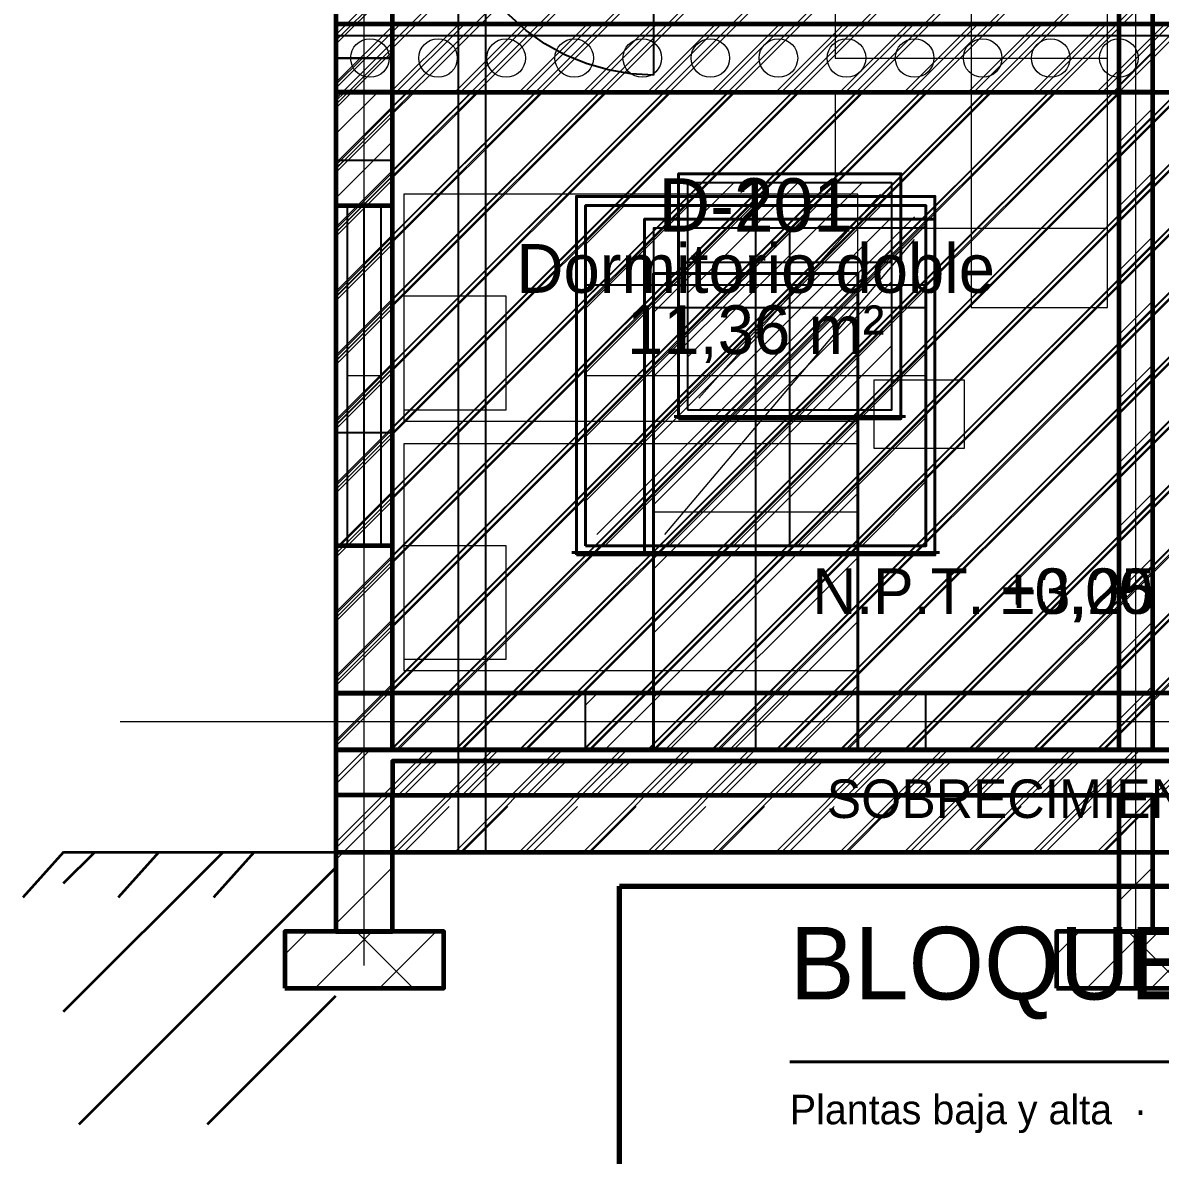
# Model space of a CAD drawing. Header units: metres. Extents: x -8 to 108, y -41 to 108.
# Drawn here: x -1.38 to 3.63, y -1.79 to 3.21 of the extents above; entities that cross this region are included whole.
import ezdxf
from ezdxf.enums import TextEntityAlignment as Align

# ---------------------------------------------------------------- set-up
doc = ezdxf.new("R2010")
doc.units = ezdxf.units.M
for name, color, linetype, lineweight in [('carpinteria', 7, 'CONTINUOUS', 25), ('eje', 7, 'CONTINUOUS', 13), ('fondo', 7, 'CONTINUOUS', 5), ('hatch', 7, 'CONTINUOUS', 9), ('hatch-2', 7, 'CONTINUOUS', 9), ('hormigon', 7, 'CONTINUOUS', 30), ('marco', 7, 'CONTINUOUS', 70), ('marco-fino', 7, 'CONTINUOUS', 25), ('marco-medio', 7, 'CONTINUOUS', 40), ('mobiliario', 7, 'CONTINUOUS', 18), ('muro-corte', 7, 'CONTINUOUS', 60), ('muro-fill', 7, 'CONTINUOUS', 25), ('muro-visto', 7, 'CONTINUOUS', 35), ('sombra', 7, 'CONTINUOUS', 5), ('tabique-fill', 7, 'CONTINUOUS', 30), ('terreno', 7, 'CONTINUOUS', 35), ('texto', 7, 'CONTINUOUS', 5), ('texto-suave', 7, 'CONTINUOUS', 5), ('vidrio', 7, 'CONTINUOUS', 18)]:
    doc.layers.add(name, color=color, linetype=linetype, lineweight=lineweight)

msp = doc.modelspace()

# ---------------------------------------------------------------- linework, layer by layer
at = {"layer": 'carpinteria'}
for p, q in [((0.54, -0.45), (0.54, 6.9)), ((0.54, -0.45), (0.54, 6.9)), ((0.54, -0.45), (0.54, 6.9)), ((0.54, -0.45), (0.54, 6.9)), ((0.66, -0.45), (0.66, 6.9)), ((0.66, -0.45), (0.66, 6.9)), ((0.66, -0.45), (0.66, 6.9)), ((0.66, -0.45), (0.66, 6.9)), ((1.4, 3.875), (1.4, 2.975)), ((1.4, 3.875), (1.4, 2.975)), ((0, 1.4), (0, 2.6)), ((0, 2.6), (0.25, 2.6)), ((0, 1.4), (0, 2.6)), ((0, 2.6), (0.25, 2.6)), ((0.25, 1.4), (0.25, 2.6)), ((0.25, 1.4), (0.25, 2.6)), ((0.05, 2.4), (0.2, 2.4)), ((0.125, 0.9), (0.125, 2.4)), ((1.12, 2.4), (2.58, 2.4)), ((1.85, 0.9), (1.85, 2.4)), ((1.85, 0.9), (1.85, 2.4)), ((1.85, 0.9), (1.85, 2.4)), ((2, 0.9), (2, 2.3)), ((1.55, 2.15), (2.45, 2.15)), ((1.42, 2.1), (2.28, 2.1)), ((1.42, 2.1), (2.28, 2.1)), ((1.85, 0), (1.85, 2.1)), ((1.85, 0), (1.85, 2.1)), ((1.1, 2.05), (2.6, 2.05)), ((1.1, 2.05), (2.6, 2.05)), ((1.4, 1.95), (2.6, 1.95)), ((0, 1.4), (0.25, 1.4)), ((0, 1.4), (0.25, 1.4)), ((0.05, 0.9), (0.2, 0.9)), ((1.12, 0.9), (2.58, 0.9)), ((1.1, 0.25), (2.6, 0.25)), ((1.1, 0), (1.1, 0.25)), ((1.1, 0.25), (2.6, 0.25)), ((1.1, 0), (1.1, 0.25)), ((2.6, 0), (2.6, 0.25)), ((2.6, 0), (2.6, 0.25)), ((1.1, 0), (2.6, 0)), ((1.1, 0), (2.6, 0)), ((1.42, 0), (2.28, 0)), ((1.42, 0), (2.28, 0))]:
    msp.add_line(p, q, dxfattribs=at)
msp.add_lwpolyline([(1.4, 2.975), (1.2992, 2.9807), (1.1997, 2.9976), (1.1027, 3.0255), (1.0095, 3.0641), (0.9212, 3.1129), (0.8389, 3.1714), (0.7636, 3.2386), (0.6964, 3.3139), (0.6379, 3.3962), (0.5891, 3.4845), (0.5505, 3.5777), (0.5226, 3.6747), (0.5057, 3.7742), (0.5, 3.875)], dxfattribs=at)
msp.add_lwpolyline([(1.4, 2.975), (1.2992, 2.9807), (1.1997, 2.9976), (1.1027, 3.0255), (1.0095, 3.0641), (0.9212, 3.1129), (0.8389, 3.1714), (0.7636, 3.2386), (0.6964, 3.3139), (0.6379, 3.3962), (0.5891, 3.4845), (0.5505, 3.5777), (0.5226, 3.6747), (0.5057, 3.7742), (0.5, 3.875)], dxfattribs=at)
for points in [[(1.55, 1.5), (2.45, 1.5), (2.45, 2.5), (1.55, 2.5)], [(0.05, 0.9), (0.2, 0.9), (0.2, 2.4), (0.05, 2.4)], [(1.1, 0.9), (2.6, 0.9), (2.6, 2.4), (1.1, 2.4)], [(1.1, 0.9), (2.6, 0.9), (2.6, 2.4), (1.1, 2.4)], [(1.4, 0.9), (2.6, 0.9), (2.6, 2.3), (1.4, 2.3)]]:
    msp.add_lwpolyline(points, close=True, dxfattribs=at)
at = {"layer": 'eje'}
for p, q in [((0.125, -0.95), (0.125, 10.55)), ((0.125, -0.95), (0.125, 10.55)), ((3.525, -0.95), (3.525, 10.55)), ((3.525, -0.95), (3.525, 10.55)), ((-0.95, 0.125), (24.95, 0.125)), ((-0.95, 0.125), (24.95, 0.125))]:
    msp.add_line(p, q, dxfattribs=at)
at = {"layer": 'fondo'}
for points in [[(0, 1.4), (0.25, 1.4), (0.25, 2.6), (0, 2.6)], [(0, 1.4), (0.25, 1.4), (0.25, 2.6), (0, 2.6)], [(1.55, 1.5), (2.45, 1.5), (2.45, 2.5), (1.55, 2.5)], [(1.1, 0.9), (2.6, 0.9), (2.6, 2.4), (1.1, 2.4)], [(1.1, 0.9), (2.6, 0.9), (2.6, 2.4), (1.1, 2.4)], [(1.1, 0.9), (2.6, 0.9), (2.6, 2.4), (1.1, 2.4)], [(1.4, 0.9), (2.6, 0.9), (2.6, 2.3), (1.4, 2.3)], [(1.4, 0), (2.3, 0), (2.3, 2.1), (1.4, 2.1)], [(1.4, 0), (2.3, 0), (2.3, 2.1), (1.4, 2.1)], [(1.1, 0), (2.6, 0), (2.6, 0.25), (1.1, 0.25)], [(1.1, 0), (2.6, 0), (2.6, 0.25), (1.1, 0.25)]]:
    msp.add_lwpolyline(points, close=True, dxfattribs=at)
at = {"layer": 'hatch'}
for p, q in [((0, 0.0416), (6.4584, 6.5)), ((0, 0.3245), (6.1755, 6.5)), ((0, 0.6073), (5.8927, 6.5)), ((0, 0.8902), (5.6098, 6.5)), ((0, 1.173), (5.327, 6.5)), ((0, 1.4558), (5.0442, 6.5)), ((0, 1.7387), (4.7613, 6.5)), ((0, 2.0215), (4.4785, 6.5)), ((0, 2.3044), (4.1956, 6.5)), ((0, 2.5872), (3.9128, 6.5)), ((0, 2.8701), (3.6299, 6.5)), ((0, 3.1529), (3.3471, 6.5)), ((0, 0.0416), (6.4584, 6.5)), ((0, 0.3245), (6.1755, 6.5)), ((0, 0.6073), (5.8927, 6.5)), ((0, 0.8902), (5.6098, 6.5)), ((0, 1.173), (5.327, 6.5)), ((0, 1.4558), (5.0442, 6.5)), ((0, 1.7387), (4.7613, 6.5)), ((0, 2.0215), (4.4785, 6.5)), ((0, 2.3044), (4.1956, 6.5)), ((0, 2.5872), (3.9128, 6.5)), ((0, 2.8701), (3.6299, 6.5)), ((0, 3.1529), (3.3471, 6.5)), ((0, 0.0167), (6.4833, 6.5)), ((0, 0.2995), (6.2005, 6.5)), ((0, 0.5823), (5.9177, 6.5)), ((0, 0.8652), (5.6348, 6.5)), ((0, 1.148), (5.352, 6.5)), ((0, 1.4309), (5.0691, 6.5)), ((0, 1.7137), (4.7863, 6.5)), ((0, 1.9966), (4.5034, 6.5)), ((0, 2.2794), (4.2206, 6.5)), ((0, 2.5622), (3.9378, 6.5)), ((0, 2.8451), (3.6549, 6.5)), ((0, 3.1279), (3.3721, 6.5)), ((0, 0.0167), (6.4833, 6.5)), ((0, 0.2995), (6.2005, 6.5)), ((0, 0.5823), (5.9177, 6.5)), ((0, 0.8652), (5.6348, 6.5)), ((0, 1.148), (5.352, 6.5)), ((0, 1.4309), (5.0691, 6.5)), ((0, 1.7137), (4.7863, 6.5)), ((0, 1.9966), (4.5034, 6.5)), ((0, 2.2794), (4.2206, 6.5)), ((0, 2.5622), (3.9378, 6.5)), ((0, 2.8451), (3.6549, 6.5)), ((0, 3.1279), (3.3721, 6.5)), ((0.2412, 0), (6.7412, 6.5)), ((0.2412, 0), (6.7412, 6.5)), ((0.2662, 0), (6.7662, 6.5)), ((0.2662, 0), (6.7662, 6.5)), ((0.5241, 0), (7.0241, 6.5)), ((0.5241, 0), (7.0241, 6.5)), ((0.549, 0), (7.049, 6.5)), ((0.549, 0), (7.049, 6.5)), ((0.8069, 0), (7.3069, 6.5)), ((0.8069, 0), (7.3069, 6.5)), ((0.8319, 0), (7.3319, 6.5)), ((0.8319, 0), (7.3319, 6.5)), ((1.0897, 0), (7.5897, 6.5)), ((1.0897, 0), (7.5897, 6.5)), ((1.1147, 0), (7.6147, 6.5)), ((1.1147, 0), (7.6147, 6.5)), ((1.3726, 0), (7.8726, 6.5)), ((1.3726, 0), (7.8726, 6.5)), ((1.3976, 0), (7.8976, 6.5)), ((1.3976, 0), (7.8976, 6.5)), ((1.6554, 0), (8.1554, 6.5)), ((1.6554, 0), (8.1554, 6.5)), ((1.6804, 0), (8.1804, 6.5)), ((1.6804, 0), (8.1804, 6.5)), ((1.9383, 0), (8.4383, 6.5)), ((1.9383, 0), (8.4383, 6.5)), ((1.9632, 0), (8.4632, 6.5)), ((1.9632, 0), (8.4632, 6.5)), ((2.2211, 0), (8.7211, 6.5)), ((2.2211, 0), (8.7211, 6.5)), ((2.2461, 0), (8.7461, 6.5)), ((2.2461, 0), (8.7461, 6.5)), ((2.504, 0), (9.004, 6.5)), ((2.504, 0), (9.004, 6.5)), ((2.5289, 0), (9.0289, 6.5)), ((2.5289, 0), (9.0289, 6.5)), ((2.7868, 0), (9.2868, 6.5)), ((2.7868, 0), (9.2868, 6.5)), ((2.8118, 0), (9.3118, 6.5)), ((2.8118, 0), (9.3118, 6.5)), ((3.0696, 0), (9.5696, 6.5)), ((3.0696, 0), (9.5696, 6.5)), ((3.0946, 0), (9.5946, 6.5)), ((3.0946, 0), (9.5946, 6.5)), ((3.3525, 0), (9.8525, 6.5)), ((3.3525, 0), (9.8525, 6.5)), ((3.3775, 0), (9.6, 6.2225)), ((3.3775, 0), (9.6, 6.2225)), ((0, 3.1113), (0.25, 3.3613)), ((0, 3.1113), (0.25, 3.3613)), ((0, 2.9167), (0.2833, 3.2)), ((0, 3.1995), (0.0005, 3.2)), ((0, 2.9416), (0.2584, 3.2)), ((0.2412, 2.9), (0.5412, 3.2)), ((0.2662, 2.9), (0.5662, 3.2)), ((0.5241, 2.9), (0.8241, 3.2)), ((0.549, 2.9), (0.849, 3.2)), ((0.8069, 2.9), (1.1069, 3.2)), ((0.8319, 2.9), (1.1319, 3.2)), ((1.0897, 2.9), (1.3897, 3.2)), ((1.1147, 2.9), (1.4147, 3.2)), ((1.3726, 2.9), (1.6726, 3.2)), ((1.3976, 2.9), (1.6976, 3.2)), ((1.6554, 2.9), (1.9554, 3.2)), ((1.6804, 2.9), (1.9804, 3.2)), ((1.9383, 2.9), (2.2383, 3.2)), ((1.9632, 2.9), (2.2632, 3.2)), ((2.2211, 2.9), (2.5211, 3.2)), ((2.2461, 2.9), (2.5461, 3.2)), ((2.504, 2.9), (2.804, 3.2)), ((2.5289, 2.9), (2.8289, 3.2)), ((2.7868, 2.9), (3.0868, 3.2)), ((2.8118, 2.9), (3.1118, 3.2)), ((3.0696, 2.9), (3.3696, 3.2)), ((3.0946, 2.9), (3.3946, 3.2)), ((3.3525, 2.9), (3.6525, 3.2)), ((3.3775, 2.9), (3.6775, 3.2)), ((0, 2.8284), (0.25, 3.0784)), ((0, 2.8284), (0.25, 3.0784)), ((3.45, 2.9284), (3.6, 3.0784)), ((3.45, 2.9284), (3.6, 3.0784)), ((0, 2.9328), (0.1172, 3.05)), ((0, 2.8613), (0.0387, 2.9)), ((0, 2.7157), (0.1843, 2.9)), ((0, 2.8613), (0.0387, 2.9)), ((0.25, 0.0049), (3.1451, 2.9)), ((0.25, 0.2877), (2.8623, 2.9)), ((0.25, 0.5706), (2.5794, 2.9)), ((0.25, 0.8534), (2.2966, 2.9)), ((0.25, 1.1362), (2.0138, 2.9)), ((0.25, 1.4191), (1.7309, 2.9)), ((0.25, 1.7019), (1.4481, 2.9)), ((0.25, 1.9848), (1.1652, 2.9)), ((0.25, 2.2676), (0.8824, 2.9)), ((0.25, 2.5505), (0.5995, 2.9)), ((0.25, 2.8333), (0.3167, 2.9)), ((0.25, 0.2588), (2.8912, 2.9)), ((0.25, 0.5416), (2.6084, 2.9)), ((0.25, 0.8245), (2.3255, 2.9)), ((0.25, 1.1073), (2.0427, 2.9)), ((0.25, 1.3902), (1.7598, 2.9)), ((0.25, 1.673), (1.477, 2.9)), ((0.25, 1.9558), (1.1942, 2.9)), ((0.25, 2.2387), (0.9113, 2.9)), ((0.25, 2.5215), (0.6285, 2.9)), ((0.25, 2.8044), (0.3456, 2.9)), ((0.2741, 0), (3.1741, 2.9)), ((0.528, 0), (3.428, 2.9)), ((0.5569, 0), (3.4569, 2.9)), ((0.8108, 0), (3.7108, 2.9)), ((0.8397, 0), (3.7397, 2.9)), ((1.0937, 0), (3.9937, 2.9)), ((1.1226, 0), (4.0226, 2.9)), ((1.3765, 0), (4.2765, 2.9)), ((1.4054, 0), (4.3054, 2.9)), ((1.6593, 0), (4.5593, 2.9)), ((1.6883, 0), (4.5883, 2.9)), ((1.9422, 0), (4.8422, 2.9)), ((1.9711, 0), (4.8711, 2.9)), ((2.225, 0), (5.125, 2.9)), ((2.254, 0), (5.154, 2.9)), ((2.5079, 0), (5.4079, 2.9)), ((2.5368, 0), (5.4368, 2.9)), ((2.7907, 0), (5.6907, 2.9)), ((2.8196, 0), (5.7196, 2.9)), ((3.0735, 0), (5.9735, 2.9)), ((3.1025, 0), (6.0025, 2.9)), ((3.3564, 0), (6.2564, 2.9)), ((3.3853, 0), (6.2853, 2.9)), ((0, 2.5784), (0.25, 2.8284)), ((0, 2.5784), (0.25, 2.8284)), ((3.45, 2.6784), (3.6, 2.8284)), ((0, 2.5456), (0.25, 2.7956)), ((0, 2.5456), (0.25, 2.7956)), ((3.45, 2.6456), (3.6, 2.7956)), ((3.45, 2.6456), (3.6, 2.7956)), ((0, 2.4328), (0.25, 2.6828)), ((0, 2.5642), (0.0358, 2.6)), ((0, 2.5642), (0.0358, 2.6)), ((0, 2.2956), (0.25, 2.5456)), ((0, 2.2956), (0.25, 2.5456)), ((0, 2.2814), (0.25, 2.5314)), ((0, 2.2814), (0.25, 2.5314)), ((0, 2.2627), (0.25, 2.5127)), ((0, 2.2627), (0.25, 2.5127)), ((3.45, 2.3956), (3.6, 2.5456)), ((3.45, 2.3627), (3.6, 2.5127)), ((3.45, 2.3627), (3.6, 2.5127)), ((1.55, 1.7314), (2.3186, 2.5)), ((1.55, 2.0142), (2.0358, 2.5)), ((1.55, 2.2971), (1.7529, 2.5)), ((1.1, 1.0971), (2.4029, 2.4)), ((1.1, 1.3799), (2.1201, 2.4)), ((1.1, 1.6627), (1.8373, 2.4)), ((1.1, 1.9456), (1.5544, 2.4)), ((1.1, 2.2284), (1.2716, 2.4)), ((1.1, 1.0971), (2.4029, 2.4)), ((1.1, 1.3799), (2.1201, 2.4)), ((1.1, 1.6627), (1.8373, 2.4)), ((1.1, 1.9456), (1.5544, 2.4)), ((1.1, 2.2284), (1.2716, 2.4)), ((1.1, 1.0971), (2.4029, 2.4)), ((1.1, 1.3799), (2.1201, 2.4)), ((1.1, 1.6627), (1.8373, 2.4)), ((1.1, 1.9456), (1.5544, 2.4)), ((1.1, 2.2284), (1.2716, 2.4)), ((1.1858, 0.9), (2.6, 2.3142)), ((1.1858, 0.9), (2.6, 2.3142)), ((1.1858, 0.9), (2.6, 2.3142)), ((1.6015, 1.5), (2.45, 2.3485)), ((0, 2.0127), (0.25, 2.2627)), ((0, 2.0127), (0.25, 2.2627)), ((1.4, 1.1142), (2.5858, 2.3)), ((1.4, 1.3971), (2.3029, 2.3)), ((1.4, 1.6799), (2.0201, 2.3)), ((1.4, 1.9627), (1.7373, 2.3)), ((1.4, 2.2456), (1.4544, 2.3)), ((3.45, 2.1127), (3.6, 2.2627)), ((0, 1.9985), (0.25, 2.2485)), ((0, 1.9985), (0.25, 2.2485)), ((0, 1.9799), (0.25, 2.2299)), ((0, 1.9799), (0.25, 2.2299)), ((3.45, 2.0799), (3.6, 2.2299)), ((3.45, 2.0799), (3.6, 2.2299)), ((1.4, 1.3627), (2.1373, 2.1)), ((1.4, 1.6456), (1.8544, 2.1)), ((1.4, 1.9284), (1.5716, 2.1)), ((1.4, 1.3627), (2.1373, 2.1)), ((1.4, 1.6456), (1.8544, 2.1)), ((1.4, 1.9284), (1.5716, 2.1)), ((1.8843, 1.5), (2.45, 2.0657)), ((1.4686, 0.9), (2.6, 2.0314)), ((1.4686, 0.9), (2.6, 2.0314)), ((1.4686, 0.9), (2.6, 2.0314)), ((1.4686, 0.9), (2.6, 2.0314)), ((0, 1.7299), (0.25, 1.9799)), ((0, 1.7299), (0.25, 1.9799)), ((0, 1.7157), (0.25, 1.9657)), ((0, 1.7157), (0.25, 1.9657)), ((1.4, 1.0799), (2.3, 1.9799)), ((1.4, 1.0799), (2.3, 1.9799)), ((3.45, 1.8299), (3.6, 1.9799)), ((0, 1.6971), (0.25, 1.9471)), ((0, 1.6971), (0.25, 1.9471)), ((3.45, 1.7971), (3.6, 1.9471)), ((3.45, 1.7971), (3.6, 1.9471)), ((2.1672, 1.5), (2.45, 1.7828)), ((1.7515, 0.9), (2.6, 1.7485)), ((1.7515, 0.9), (2.6, 1.7485)), ((1.7515, 0.9), (2.6, 1.7485)), ((1.7515, 0.9), (2.6, 1.7485)), ((0, 1.4471), (0.25, 1.6971)), ((0, 1.4471), (0.25, 1.6971)), ((0, 1.4328), (0.25, 1.6828)), ((0, 1.4328), (0.25, 1.6828)), ((0, 1.4142), (0.25, 1.6642)), ((0, 1.4142), (0.25, 1.6642)), ((1.4, 0.7971), (2.3, 1.6971)), ((1.4, 0.7971), (2.3, 1.6971)), ((3.45, 1.5471), (3.6, 1.6971)), ((3.45, 1.5142), (3.6, 1.6642)), ((3.45, 1.5142), (3.6, 1.6642)), ((2.0343, 0.9), (2.6, 1.4657)), ((2.0343, 0.9), (2.6, 1.4657)), ((2.0343, 0.9), (2.6, 1.4657)), ((2.0343, 0.9), (2.6, 1.4657)), ((0, 1.1642), (0.25, 1.4142)), ((0, 1.1642), (0.25, 1.4142)), ((1.4, 0.5142), (2.3, 1.4142)), ((1.4, 0.5142), (2.3, 1.4142)), ((3.45, 1.2642), (3.6, 1.4142)), ((0, 1.1314), (0.25, 1.3814)), ((0, 1.1314), (0.25, 1.3814)), ((3.45, 1.2314), (3.6, 1.3814)), ((3.45, 1.2314), (3.6, 1.3814)), ((2.3172, 0.9), (2.6, 1.1828)), ((2.3172, 0.9), (2.6, 1.1828)), ((2.3172, 0.9), (2.6, 1.1828)), ((2.3172, 0.9), (2.6, 1.1828)), ((0, 0.8814), (0.25, 1.1314)), ((0, 0.8814), (0.25, 1.1314)), ((1.4, 0.2314), (2.3, 1.1314)), ((1.4, 0.2314), (2.3, 1.1314)), ((3.45, 0.9814), (3.6, 1.1314)), ((0, 0.8485), (0.25, 1.0985)), ((0, 0.8485), (0.25, 1.0985)), ((3.45, 0.9485), (3.6, 1.0985)), ((3.45, 0.9485), (3.6, 1.0985)), ((0, 0.8814), (0.0186, 0.9)), ((0, 0.5985), (0.25, 0.8485)), ((0, 0.5985), (0.25, 0.8485)), ((0, 0.5985), (0.25, 0.8485)), ((0, 0.5657), (0.25, 0.8157)), ((0, 0.5657), (0.25, 0.8157)), ((1.4515, 0), (2.3, 0.8485)), ((1.4515, 0), (2.3, 0.8485)), ((3.45, 0.6985), (3.6, 0.8485)), ((3.45, 0.6657), (3.6, 0.8157)), ((3.45, 0.6657), (3.6, 0.8157)), ((0, 0.3157), (0.25, 0.5657)), ((0, 0.3157), (0.25, 0.5657)), ((0, 0.3157), (0.25, 0.5657)), ((1.7343, 0), (2.3, 0.5657)), ((1.7343, 0), (2.3, 0.5657)), ((3.45, 0.4157), (3.6, 0.5657)), ((0, 0.2828), (0.25, 0.5328)), ((0, 0.2828), (0.25, 0.5328)), ((3.45, 0.3828), (3.6, 0.5328)), ((3.45, 0.3828), (3.6, 0.5328)), ((0, 0.0328), (0.25, 0.2828)), ((0, 0.0328), (0.25, 0.2828)), ((0, 0.0328), (0.25, 0.2828)), ((2.0172, 0), (2.3, 0.2828)), ((2.0172, 0), (2.3, 0.2828)), ((3.45, 0.1328), (3.6, 0.2828)), ((0, 0.0416), (0.2084, 0.25)), ((0, 0.0416), (0.2084, 0.25)), ((0.2412, 0), (0.4912, 0.25)), ((0.2412, 0), (0.4912, 0.25)), ((0.5241, 0), (0.7741, 0.25)), ((0.5241, 0), (0.7741, 0.25)), ((0.8069, 0), (1.0569, 0.25)), ((0.8069, 0), (1.0569, 0.25)), ((1.0897, 0), (1.3397, 0.25)), ((1.0897, 0), (1.3397, 0.25)), ((1.1, 0.1971), (1.1529, 0.25)), ((1.1, 0.1971), (1.1529, 0.25)), ((1.1858, 0), (1.4358, 0.25)), ((1.1858, 0), (1.4358, 0.25)), ((1.3726, 0), (1.6226, 0.25)), ((1.3726, 0), (1.6226, 0.25)), ((1.4686, 0), (1.7186, 0.25)), ((1.4686, 0), (1.7186, 0.25)), ((1.6554, 0), (1.9054, 0.25)), ((1.6554, 0), (1.9054, 0.25)), ((1.7515, 0), (2.0015, 0.25)), ((1.7515, 0), (2.0015, 0.25)), ((1.9383, 0), (2.1883, 0.25)), ((1.9383, 0), (2.1883, 0.25)), ((2.0343, 0), (2.2843, 0.25)), ((2.0343, 0), (2.2843, 0.25)), ((2.2211, 0), (2.4711, 0.25)), ((2.2211, 0), (2.4711, 0.25)), ((2.3172, 0), (2.5672, 0.25)), ((2.3172, 0), (2.5672, 0.25)), ((2.504, 0), (2.754, 0.25)), ((2.504, 0), (2.754, 0.25)), ((2.7868, 0), (3.0368, 0.25)), ((2.7868, 0), (3.0368, 0.25)), ((3.0696, 0), (3.3196, 0.25)), ((3.0696, 0), (3.3196, 0.25)), ((3.3525, 0), (3.6025, 0.25)), ((3.3525, 0), (3.6025, 0.25)), ((1.1147, -0.45), (1.5647, 0)), ((1.1147, -0.45), (1.5647, 0)), ((1.6554, -0.45), (2.1054, 0)), ((1.6554, -0.45), (2.1054, 0)), ((1.9632, -0.45), (2.4132, 0)), ((1.9632, -0.45), (2.4132, 0)), ((2.5289, -0.45), (2.9789, 0)), ((2.5289, -0.45), (2.9789, 0)), ((0, -0.4084), (0.4084, 0)), ((0, -0.1255), (0.1255, 0)), ((0, -0.4084), (0.4084, 0)), ((0, -0.1255), (0.1255, 0)), ((0, -0.4333), (0.4333, 0)), ((0, -0.1505), (0.1505, 0)), ((0, -0.4333), (0.4333, 0)), ((0, -0.1505), (0.1505, 0)), ((0.2412, -0.45), (0.6912, 0)), ((0.2412, -0.45), (0.6912, 0)), ((0.2662, -0.45), (0.7162, 0)), ((0.2662, -0.45), (0.7162, 0)), ((0.2741, -0.2), (0.4241, -0.05)), ((0.299, -0.2), (0.449, -0.05)), ((0.5241, -0.45), (0.9741, 0)), ((0.5241, -0.45), (0.9741, 0)), ((0.549, -0.45), (0.999, 0)), ((0.549, -0.45), (0.999, 0)), ((0.5569, -0.2), (0.7069, -0.05)), ((0.5819, -0.2), (0.7319, -0.05)), ((0.8069, -0.45), (1.2569, 0)), ((0.8069, -0.45), (1.2569, 0)), ((0.8319, -0.45), (1.2819, 0)), ((0.8319, -0.45), (1.2819, 0)), ((0.8397, -0.2), (0.9897, -0.05)), ((0.8647, -0.2), (1.0147, -0.05)), ((1.0897, -0.45), (1.5397, 0)), ((1.0897, -0.45), (1.5397, 0)), ((1.1226, -0.2), (1.2726, -0.05)), ((1.1476, -0.2), (1.2976, -0.05)), ((1.3726, -0.45), (1.8226, 0)), ((1.3726, -0.45), (1.8226, 0)), ((1.3976, -0.45), (1.8476, 0)), ((1.3976, -0.45), (1.8476, 0)), ((1.4054, -0.2), (1.5554, -0.05)), ((1.4304, -0.2), (1.5804, -0.05)), ((1.6804, -0.45), (2.1304, 0)), ((1.6804, -0.45), (2.1304, 0)), ((1.6883, -0.2), (1.8383, -0.05)), ((1.7132, -0.2), (1.8632, -0.05)), ((1.9383, -0.45), (2.3883, 0)), ((1.9383, -0.45), (2.3883, 0)), ((1.9711, -0.2), (2.1211, -0.05)), ((1.9961, -0.2), (2.1461, -0.05)), ((2.2211, -0.45), (2.6711, 0)), ((2.2211, -0.45), (2.6711, 0)), ((2.2461, -0.45), (2.6961, 0)), ((2.2461, -0.45), (2.6961, 0)), ((2.254, -0.2), (2.404, -0.05)), ((2.2789, -0.2), (2.4289, -0.05)), ((2.504, -0.45), (2.954, 0)), ((2.504, -0.45), (2.954, 0)), ((2.5368, -0.2), (2.6868, -0.05)), ((2.5618, -0.2), (2.7118, -0.05)), ((2.7868, -0.45), (3.2368, 0)), ((2.7868, -0.45), (3.2368, 0)), ((2.8118, -0.45), (3.2618, 0)), ((2.8118, -0.45), (3.2618, 0)), ((2.8196, -0.2), (2.9696, -0.05)), ((2.8446, -0.2), (2.9946, -0.05)), ((3.0696, -0.45), (3.5196, 0)), ((3.0696, -0.45), (3.5196, 0)), ((3.0946, -0.45), (3.5446, 0)), ((3.0946, -0.45), (3.5446, 0)), ((3.1025, -0.2), (3.2525, -0.05)), ((3.1275, -0.2), (3.2775, -0.05)), ((3.3525, -0.45), (3.8025, 0)), ((3.3525, -0.45), (3.8025, 0)), ((3.3775, -0.45), (3.8275, 0)), ((3.3775, -0.45), (3.8275, 0)), ((3.3853, -0.2), (3.5353, -0.05)), ((3.4103, -0.2), (3.5603, -0.05)), ((0, -0.2015), (0.0015, -0.2)), ((0, -0.2015), (0.0015, -0.2)), ((0, -0.4843), (0.25, -0.2343)), ((0, -0.4843), (0.25, -0.2343)), ((0.299, -0.45), (0.499, -0.25)), ((0.5569, -0.45), (0.7569, -0.25)), ((0.8647, -0.45), (1.0647, -0.25)), ((1.1226, -0.45), (1.3226, -0.25)), ((1.4304, -0.45), (1.6304, -0.25)), ((1.6883, -0.45), (1.8883, -0.25)), ((1.9961, -0.45), (2.1961, -0.25)), ((2.254, -0.45), (2.454, -0.25)), ((2.5618, -0.45), (2.7618, -0.25)), ((2.8196, -0.45), (3.0196, -0.25)), ((3.1275, -0.45), (3.3275, -0.25)), ((3.3853, -0.45), (3.5853, -0.25)), ((3.45, -0.3843), (3.6, -0.2343)), ((0, -0.7672), (0.25, -0.5172)), ((0, -0.7672), (0.25, -0.5172)), ((3.45, -0.6672), (3.6, -0.5172)), ((-0.225, -0.9015), (-0.1235, -0.8)), ((-0.225, -0.9015), (-0.1235, -0.8)), ((-0.0907, -1.05), (0.1593, -0.8)), ((-0.0907, -1.05), (0.1593, -0.8)), ((0.0907, -0.8), (0.3407, -1.05)), ((0.0907, -0.8), (0.3407, -1.05)), ((0.1922, -1.05), (0.4422, -0.8)), ((0.1922, -1.05), (0.4422, -0.8)), ((3.175, -0.9015), (3.2765, -0.8)), ((3.3093, -1.05), (3.5593, -0.8)), ((3.4907, -0.8), (3.7407, -1.05)), ((3.525, -0.9015), (3.6265, -0.8)), ((3.5922, -1.05), (3.8422, -0.8))]:
    msp.add_line(p, q, dxfattribs=at)
at = {"layer": 'hatch-2'}
for centre in [(0.15, 3.05), (0.15, 3.05), (0.45, 3.05), (0.45, 3.05), (0.75, 3.05), (0.75, 3.05), (1.05, 3.05), (1.05, 3.05), (1.35, 3.05), (1.35, 3.05), (1.65, 3.05), (1.65, 3.05), (1.95, 3.05), (1.95, 3.05), (2.25, 3.05), (2.25, 3.05), (2.55, 3.05), (2.55, 3.05), (2.85, 3.05), (2.85, 3.05), (3.15, 3.05), (3.15, 3.05), (3.45, 3.05), (3.45, 3.05)]:
    msp.add_circle(centre, 0.085, dxfattribs=at)
at = {"layer": 'hormigon'}
for points in [[(0, 2.9), (9.6, 2.9), (9.6, 3.2), (0, 3.2)], [(0, 2.9), (24, 2.9), (24, 3.2), (0, 3.2)], [(0, 2.9), (0.25, 2.9), (0.25, 3.05), (0, 3.05)], [(0, -0.45), (24, -0.45), (24, 0), (0, 0)], [(0, -0.45), (24, -0.45), (24, 0), (0, 0)], [(0, -0.45), (9.6, -0.45), (9.6, 0), (0, 0)], [(0, -0.45), (9.6, -0.45), (9.6, 0), (0, 0)], [(0.25, -0.2), (9.35, -0.2), (9.35, -0.05), (0.25, -0.05)], [(0.25, -0.2), (23.75, -0.2), (23.75, -0.05), (0.25, -0.05)], [(0, -0.8), (0.25, -0.8), (0.25, -0.2), (0, -0.2)], [(0, -0.8), (0.25, -0.8), (0.25, -0.2), (0, -0.2)], [(3.45, -0.8), (3.6, -0.8), (3.6, -0.2), (3.45, -0.2)], [(-0.225, -1.05), (0.475, -1.05), (0.475, -0.8), (-0.225, -0.8)], [(-0.225, -1.05), (0.475, -1.05), (0.475, -0.8), (-0.225, -0.8)], [(3.175, -1.05), (3.875, -1.05), (3.875, -0.8), (3.175, -0.8)], [(3.525, -1.05), (4.225, -1.05), (4.225, -0.8), (3.525, -0.8)]]:
    msp.add_lwpolyline(points, close=True, dxfattribs=at)
at = {"layer": 'marco'}
for p, q in [((1.25, -0.6), (58.85, -0.6)), ((1.25, -41.45), (1.25, -0.6))]:
    msp.add_line(p, q, dxfattribs=at)
at = {"layer": 'marco-fino'}
for p, q in [((0, 3.2), (24, 3.2)), ((0, 3.2), (24, 3.2)), ((0, 3.2), (9.6, 3.2)), ((0, 3.2), (9.6, 3.2)), ((0, 3.15), (9.6, 3.15)), ((0, 3.15), (24, 3.15))]:
    msp.add_line(p, q, dxfattribs=at)
for points in [[(0.25, 0), (16.65, 0), (16.65, 2.9), (0.25, 2.9)], [(0.25, 0), (23.75, 0), (23.75, 2.9), (0.25, 2.9)]]:
    msp.add_lwpolyline(points, close=True, dxfattribs=at)
at = {"layer": 'marco-medio'}
for p, q in [((1.49, 1.47), (2.51, 1.47)), ((1.04, 0.87), (2.66, 0.87)), ((1.04, 0.87), (2.66, 0.87)), ((1.34, 0.87), (2.66, 0.87)), ((0, 0), (24, 0)), ((0, 0), (24, 0)), ((0, 0), (9.6, 0)), ((0, 0), (9.6, 0)), ((0.25, 0), (9.35, 0)), ((0.25, 0), (23.75, 0)), ((2, -1.375), (31, -1.375))]:
    msp.add_line(p, q, dxfattribs=at)
for points in [[(1.51, 1.46), (2.49, 1.46), (2.49, 2.54), (1.51, 2.54)], [(1.06, 0.86), (2.64, 0.86), (2.64, 2.44), (1.06, 2.44)], [(1.06, 0.86), (2.64, 0.86), (2.64, 2.44), (1.06, 2.44)], [(1.1, 0.9), (2.6, 0.9), (2.6, 2.4), (1.1, 2.4)], [(1.36, 0.86), (2.64, 0.86), (2.64, 2.34), (1.36, 2.34)], [(1.4, 0), (2.3, 0), (2.3, 2.1), (1.4, 2.1)], [(1.4, 0), (2.3, 0), (2.3, 2.1), (1.4, 2.1)]]:
    msp.add_lwpolyline(points, close=True, dxfattribs=at)
at = {"layer": 'mobiliario'}
for points in [[(2.8, 1.95), (3.4, 1.95), (3.4, 3.75), (2.8, 3.75)], [(2.8, 1.95), (3.4, 1.95), (3.4, 3.75), (2.8, 3.75)], [(2.2, 3.05), (3.4, 3.05), (3.4, 3.65), (2.2, 3.65)], [(2.2, 3.05), (3.4, 3.05), (3.4, 3.65), (2.2, 3.65)], [(2.2, 2.3), (3.4, 2.3), (3.4, 2.9), (2.2, 2.9)], [(2.2, 2.3), (3.4, 2.3), (3.4, 2.9), (2.2, 2.9)], [(0.3, 1.45), (2.3, 1.45), (2.3, 2.45), (0.3, 2.45)], [(0.3, 1.45), (2.3, 1.45), (2.3, 2.45), (0.3, 2.45)], [(0.3, 1.5), (0.75, 1.5), (0.75, 2), (0.3, 2)], [(0.3, 1.5), (0.75, 1.5), (0.75, 2), (0.3, 2)], [(2.37, 1.33), (2.77, 1.33), (2.77, 1.63), (2.37, 1.63)], [(2.37, 1.33), (2.77, 1.33), (2.77, 1.63), (2.37, 1.63)], [(0.3, 0.35), (2.3, 0.35), (2.3, 1.35), (0.3, 1.35)], [(0.3, 0.35), (2.3, 0.35), (2.3, 1.35), (0.3, 1.35)], [(0.3, 0.4), (0.75, 0.4), (0.75, 0.9), (0.3, 0.9)], [(0.3, 0.4), (0.75, 0.4), (0.75, 0.9), (0.3, 0.9)]]:
    msp.add_lwpolyline(points, close=True, dxfattribs=at)
at = {"layer": 'muro-corte'}
for points in [[(0, 0.25), (0.25, 0.25), (0.25, 9.35), (0, 9.35)], [(0, 0.25), (0.25, 0.25), (0.25, 9.35), (0, 9.35)], [(3.45, 0.25), (3.6, 0.25), (3.6, 3.8), (3.45, 3.8)], [(3.45, 0.25), (3.6, 0.25), (3.6, 3.8), (3.45, 3.8)], [(0, 2.9), (9.6, 2.9), (9.6, 3.2), (0, 3.2)], [(0, 2.9), (24, 2.9), (24, 3.2), (0, 3.2)], [(0, 0), (0.25, 0), (0.25, 2.9), (0, 2.9)], [(0, 2.4), (0.25, 2.4), (0.25, 2.9), (0, 2.9)], [(0, 0), (0.25, 0), (0.25, 2.9), (0, 2.9)], [(3.45, 0), (3.6, 0), (3.6, 2.9), (3.45, 2.9)], [(0, 0), (0.25, 0), (0.25, 0.9), (0, 0.9)], [(0, 0), (24, 0), (24, 0.25), (0, 0.25)], [(0, 0), (24, 0), (24, 0.25), (0, 0.25)], [(0, -0.45), (24, -0.45), (24, 0), (0, 0)], [(0, -0.45), (24, -0.45), (24, 0), (0, 0)], [(0, -0.45), (9.6, -0.45), (9.6, 0), (0, 0)], [(0, -0.45), (9.6, -0.45), (9.6, 0), (0, 0)], [(0.25, -0.2), (9.35, -0.2), (9.35, -0.05), (0.25, -0.05)], [(0.25, -0.2), (23.75, -0.2), (23.75, -0.05), (0.25, -0.05)], [(0, -0.8), (0.25, -0.8), (0.25, -0.2), (0, -0.2)], [(0, -0.8), (0.25, -0.8), (0.25, -0.2), (0, -0.2)], [(3.45, -0.8), (3.6, -0.8), (3.6, -0.2), (3.45, -0.2)], [(-0.225, -1.05), (0.475, -1.05), (0.475, -0.8), (-0.225, -0.8)], [(-0.225, -1.05), (0.475, -1.05), (0.475, -0.8), (-0.225, -0.8)], [(3.175, -1.05), (3.875, -1.05), (3.875, -0.8), (3.175, -0.8)], [(3.525, -1.05), (4.225, -1.05), (4.225, -0.8), (3.525, -0.8)]]:
    msp.add_lwpolyline(points, close=True, dxfattribs=at)
at = {"layer": 'muro-fill'}
for points in [[(0, 0.25), (0.25, 0.25), (0.25, 9.35), (0, 9.35)], [(0, 0.25), (0.25, 0.25), (0.25, 9.35), (0, 9.35)], [(0, 0), (0.25, 0), (0.25, 2.9), (0, 2.9)], [(0, 2.4), (0.25, 2.4), (0.25, 2.9), (0, 2.9)], [(0, 0), (0.25, 0), (0.25, 2.9), (0, 2.9)], [(0, 0), (0.25, 0), (0.25, 0.9), (0, 0.9)], [(0, 0), (24, 0), (24, 0.25), (0, 0.25)], [(0, 0), (24, 0), (24, 0.25), (0, 0.25)]]:
    msp.add_lwpolyline(points, close=True, dxfattribs=at)
at = {"layer": 'muro-visto'}
for points in [[(0, 0), (24, 0), (24, 6.5), (0, 6.5)], [(0, 0), (24, 0), (24, 6.5), (0, 6.5)], [(0, 0), (9.6, 0), (9.6, 6.5), (0, 6.5)], [(0, 0), (9.6, 0), (9.6, 6.5), (0, 6.5)]]:
    msp.add_lwpolyline(points, close=True, dxfattribs=at)
at = {"layer": 'sombra'}
for points in [[(0, 0), (24, 0), (24, 6.5), (0, 6.5)], [(0, 0), (24, 0), (24, 6.5), (0, 6.5)], [(0, 0), (9.6, 0), (9.6, 6.5), (0, 6.5)], [(0, 0), (9.6, 0), (9.6, 6.5), (0, 6.5)], [(0.25, 0), (16.65, 0), (16.65, 2.9), (0.25, 2.9)], [(0.25, 0), (23.75, 0), (23.75, 2.9), (0.25, 2.9)]]:
    msp.add_lwpolyline(points, close=True, dxfattribs=at)
at = {"layer": 'tabique-fill'}
for points in [[(3.45, 0.25), (3.6, 0.25), (3.6, 3.8), (3.45, 3.8)], [(3.45, 0.25), (3.6, 0.25), (3.6, 3.8), (3.45, 3.8)], [(3.45, 0), (3.6, 0), (3.6, 2.9), (3.45, 2.9)]]:
    msp.add_lwpolyline(points, close=True, dxfattribs=at)
at = {"layer": 'terreno'}
for p, q in [((-1.2, -0.45), (-1.38, -0.65)), ((-1.2, -0.45), (-1.38, -0.65)), ((-1.2, -0.45), (-1.38, -0.65)), ((-1.2, -0.45), (-1.38, -0.65)), ((-1.2, -0.45), (-1.38, -0.65)), ((-1.2, -0.45), (-1.38, -0.65)), ((-1.2, -0.45), (0, -0.45)), ((-1.2, -1.1529), (-0.4971, -0.45)), ((-1.2, -0.5873), (-1.0627, -0.45)), ((-1.2, -0.45), (0, -0.45)), ((-1.2, -1.1529), (-0.4971, -0.45)), ((-1.2, -0.5873), (-1.0627, -0.45)), ((-1.2, -0.45), (0, -0.45)), ((-1.2, -1.1529), (-0.4971, -0.45)), ((-1.2, -0.5873), (-1.0627, -0.45)), ((-1.2, -0.45), (0, -0.45)), ((-1.2, -1.1529), (-0.4971, -0.45)), ((-1.2, -0.5873), (-1.0627, -0.45)), ((-1.2, -0.45), (0, -0.45)), ((-1.2, -1.1529), (-0.4971, -0.45)), ((-1.2, -0.5873), (-1.0627, -0.45)), ((-1.2, -0.45), (0, -0.45)), ((-1.2, -1.1529), (-0.4971, -0.45)), ((-1.2, -0.5873), (-1.0627, -0.45)), ((-0.78, -0.45), (-0.96, -0.65)), ((-0.78, -0.45), (-0.96, -0.65)), ((-0.78, -0.45), (-0.96, -0.65)), ((-0.78, -0.45), (-0.96, -0.65)), ((-0.78, -0.45), (-0.96, -0.65)), ((-0.78, -0.45), (-0.96, -0.65)), ((-0.36, -0.45), (-0.54, -0.65)), ((-0.36, -0.45), (-0.54, -0.65)), ((-0.36, -0.45), (-0.54, -0.65)), ((-0.36, -0.45), (-0.54, -0.65)), ((-0.36, -0.45), (-0.54, -0.65)), ((-0.36, -0.45), (-0.54, -0.65)), ((-1.1314, -1.65), (0, -0.5186)), ((-1.1314, -1.65), (0, -0.5186)), ((-1.1314, -1.65), (0, -0.5186)), ((-1.1314, -1.65), (0, -0.5186)), ((-1.1314, -1.65), (0, -0.5186)), ((-1.1314, -1.65), (0, -0.5186)), ((-0.5657, -1.65), (0, -1.0843)), ((-0.5657, -1.65), (0, -1.0843)), ((-0.5657, -1.65), (0, -1.0843)), ((-0.5657, -1.65), (0, -1.0843)), ((-0.5657, -1.65), (0, -1.0843)), ((-0.5657, -1.65), (0, -1.0843))]:
    msp.add_line(p, q, dxfattribs=at)
at = {"layer": 'vidrio'}
for p, q in [((0.125, 1.4), (0.125, 2.6)), ((0.125, 1.4), (0.125, 2.6)), ((1.6, 1.55), (2.4, 2.45)), ((1.15, 0.95), (2.55, 2.35)), ((1.15, 0.95), (2.55, 2.35)), ((1.45, 0.95), (2.55, 2.25)), ((0.05, 1.65), (0.2, 1.65)), ((1.1, 1.65), (2.6, 1.65)), ((1.4, 1.05), (2.3, 1.05)), ((1.4, 1.05), (2.3, 1.05)), ((1.1, 0.125), (2.6, 0.125)), ((1.1, 0.125), (2.6, 0.125))]:
    msp.add_line(p, q, dxfattribs=at)

# ---------------------------------------------------------------- texts
at = {"layer": 'texto'}
for s, height, p in [('D-101', 0.235, (1.85, 2.285)), ('D-201', 0.235, (1.85, 2.285)), ('Dormitorio doble', 0.215, (1.85, 2.015)), ('Dormitorio doble', 0.215, (1.85, 2.015))]:
    msp.add_text(s, height=height, dxfattribs=at).set_placement(p, align=Align.CENTER)
msp.add_text('BLOQUE DORMITORIOS  ·  BLUEPRINT DE CONJUNTO', height=0.32, dxfattribs=at).set_placement((2, -1.1))
at = {"layer": 'texto-suave'}
for s, height, p in [('11,36 m²', 0.215, (1.85, 1.745)), ('11,36 m²', 0.215, (1.85, 1.745)), ('SOBRECIMIENTO DE CONCRETO 1:8 + 25% P.M.', 0.17, (4.8, -0.3)), ('SOBRECIMIENTO DE CONCRETO 1:8 + 25% P.M.', 0.17, (4.8, -0.3))]:
    msp.add_text(s, height=height, dxfattribs=at).set_placement(p, align=Align.CENTER)
for s, height, p in [('N.P.T. ±0,00', 0.2, (2.1, 0.6)), ('N.P.T. +3,25', 0.2, (2.1, 0.6)), ('Plantas baja y alta  ·  cortes A-A y B-B  ·  fachadas sur, norte y este  ·  situación', 0.13, (2, -1.65))]:
    msp.add_text(s, height=height, dxfattribs=at).set_placement(p)

doc.saveas('drawing.dxf')
